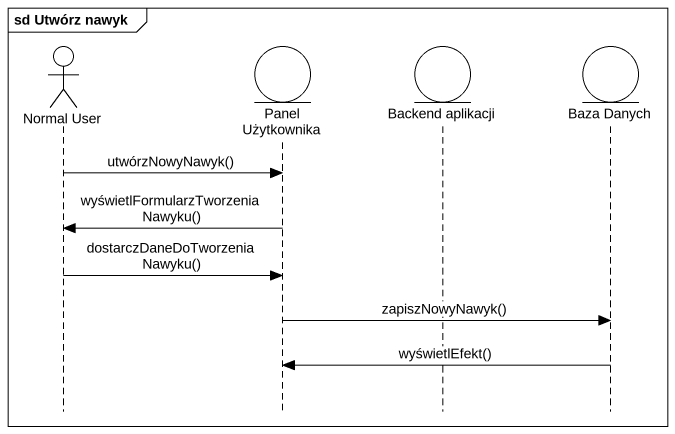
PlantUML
@startuml
mainframe sd Utwórz nawyk
hide footbox
actor "Normal User" as Normal_User
entity "Panel Użytkownika" as Panel_Użytkownika
entity "Backend aplikacji" as Backend_aplikacji
entity "Baza Danych" as Baza_Danych

Normal_User -> Panel_Użytkownika : utwórzNowyNawyk()
Panel_Użytkownika -> Normal_User : wyświetlFormularzTworzeniaNawyku()
Normal_User -> Panel_Użytkownika : dostarczDaneDoTworzeniaNawyku()
Panel_Użytkownika -> Baza_Danych : zapiszNowyNawyk()
Baza_Danych -> Panel_Użytkownika : wyświetlEfekt()
@enduml
